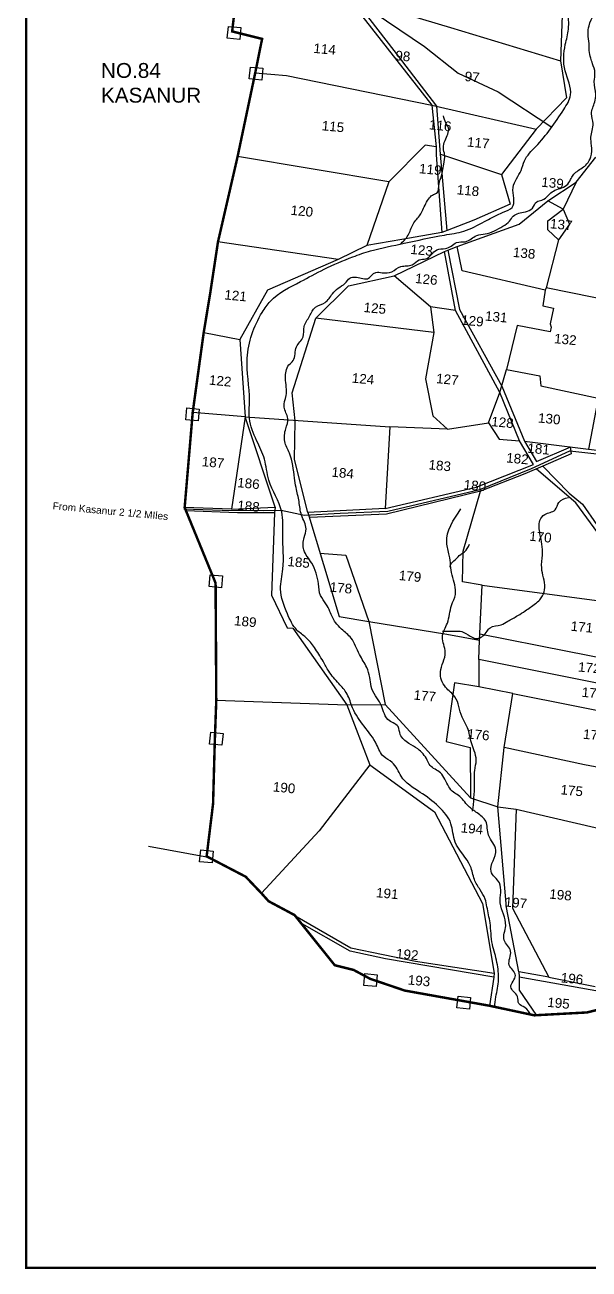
# Model space of a CAD drawing. Header units: inches. Extents: x 196297 to 214296, y 1616220 to 1622507.
# Drawn here: x 196297 to 197437, y 1616548 to 1619062 of the extents above; entities that cross this region are included whole.
import ezdxf
from ezdxf.enums import TextEntityAlignment as Align

# ---------------------------------------------------------------- set-up
doc = ezdxf.new("R2010")
doc.units = ezdxf.units.IN
doc.header["$LTSCALE"] = 15
doc.header["$MEASUREMENT"] = 0
for name, color, linetype in [('PLAT NOS', 7, 'Continuous'), ('Plat number', 1, 'Continuous'), ('Plats', 2, 'Continuous'), ('ROAD', 1, 'Continuous'), ('STREAM', 4, 'Continuous'), ('text2', 7, 'Continuous'), ('VILLAGE BOUNDARY', 5, 'Continuous'), ('VILLAGE BOUNDARY STONES', 1, 'Continuous')]:
    doc.layers.add(name, color=color, linetype=linetype)
doc.styles.get("Standard").update_dxf_attribs({"font": 'arial.ttf'})

msp = doc.modelspace()

# ---------------------------------------------------------------- linework, layer by layer
at = {"layer": 'Plats', "color": 0}
for points in [[(196804.2, 1619305.8), (196893.1, 1619191.2), (196890.7, 1619183.8), (196926.9, 1619146.1), (197119.3, 1618899.6), (197127.9, 1618815.5), (197128.2, 1618799), (197139.5, 1618642.5)], [(196962.3, 1619115), (197157.3, 1619056.1), (197379.2, 1618988.7)], [(197150.6, 1618646), (197136.9, 1618800.7), (197129.3, 1618897.6), (197043.6, 1619010), (196962.3, 1619115)], [(197383.5, 1619100.4), (197379.2, 1618988.7), (197391.7, 1618914.3), (197330.3, 1618850.7), (197259.9, 1618759.2), (197277.9, 1618699.5), (197204.2, 1618667.2), (197150.6, 1618646), (197139.5, 1618642.5), (197058.7, 1618628.3), (196988.3, 1618615.9), (196929.9, 1618587.7), (196787.3, 1618525.7), (196731.6, 1618426), (196742.1, 1618270.2), (197034.6, 1618249.7), (197025.1, 1618084.8), (196868.7, 1618076.4), (196932.3, 1617866.7), (196992, 1617856.5), (197024.8, 1617688.8), (197197.6, 1617500.1), (197252.9, 1617481.8), (197289.8, 1617477.7), (197282.2, 1617277.5), (197355.7, 1617138.3), (197449.4, 1617119.1)], [(196762.5, 1618964.7), (196826, 1618959.3), (197119.3, 1618899.6), (197330.3, 1618850.7)], [(197127.9, 1618815.5), (197105.7, 1618819), (197032.2, 1618744.6), (196726.9, 1618795.7)], [(197136.9, 1618800.7), (197259.9, 1618759.2)], [(196868.7, 1618076.4), (196842.1, 1618183.5), (196843.2, 1618261.8), (196837.5, 1618318.3), (196884.7, 1618469.2), (196951.3, 1618534.8), (197043.5, 1618554.8), (197144.8, 1618603.9), (197152, 1618606.3), (197170.8, 1618614), (197296, 1618659.4), (197353.9, 1618706.4), (197410.8, 1618744.1), (197450.8, 1618794.2)], [(197032.2, 1618744.6), (196988.3, 1618615.9)], [(197410.8, 1618744.1), (197384.5, 1618689.4), (197397.7, 1618658.9), (197375.1, 1618627.4), (197350.5, 1618530.2), (197348.4, 1618525.5), (197180.8, 1618564.7), (197170.8, 1618614)], [(197375.1, 1618627.4), (197354, 1618647.4), (197353.7, 1618666), (197384.5, 1618689.4), (197353.9, 1618706.4)], [(196929.9, 1618587.7), (196687.2, 1618623.1)], [(197025.1, 1618084.8), (197209.2, 1618128), (197324.8, 1618173.8), (197296.7, 1618221.2), (197256.9, 1618319), (197167.4, 1618484.6), (197144.8, 1618603.9)], [(197152, 1618606.3), (197175.5, 1618486.7), (197260.9, 1618332.1), (197306.9, 1618221.1), (197436, 1618204.6)], [(197167.4, 1618484.6), (197117, 1618492.4), (197043.5, 1618554.8)], [(197493, 1618501.4), (197350.5, 1618530.2), (197348.4, 1618525.5), (197343.6, 1618494.4), (197365.2, 1618489.7), (197358.6, 1618457.6), (197360.4, 1618451.1), (197358.8, 1618441.7), (197291.8, 1618454.5), (197270.6, 1618365.3), (197337.9, 1618352.6), (197340, 1618332.5), (197455.8, 1618307.7), (197436, 1618204.6), (197608.4, 1618184.2)], [(197117, 1618492.4), (197123.2, 1618440.3), (197106.9, 1618346.8), (197121.1, 1618271.7), (197151.4, 1618245.2), (197234.2, 1618257.5), (197256.9, 1618319), (197270.6, 1618365.3)], [(197123.2, 1618440.3), (196884.7, 1618469.2)], [(196658.4, 1618440.2), (196731.6, 1618426)], [(196742.1, 1618270.2), (196636.2, 1618279)], [(196742.1, 1618270.2), (196714.6, 1618083.3), (196619.9, 1618086.7)], [(196714.6, 1618083.3), (196803.1, 1618087.6), (196742.1, 1618270.2)], [(197151.4, 1618245.2), (197034.6, 1618249.7)], [(197234.2, 1618257.5), (197255.8, 1618225.1), (197296.7, 1618221.2)], [(197399.3, 1618209.3), (197401.2, 1618195.1), (197343.4, 1618170.6), (197307.1, 1618155), (197217.9, 1618119.5), (197027.9, 1618073.4), (196872.9, 1618066.8)], [(197306.9, 1618221.1), (197331.1, 1618179.4), (197400.1, 1618209.6)], [(197654.5, 1617694.3), (197623.2, 1617751.7), (197533.6, 1617888.3), (197476.8, 1618005.3), (197410.2, 1618095.9), (197330.6, 1618164.3)], [(197343.4, 1618170.6), (197396.9, 1618115.5), (197423.6, 1618093.3), (197481.6, 1618010.1), (197542.8, 1617886.9), (197559.3, 1617859), (197581.6, 1617827.4), (197639.4, 1617738.3), (197666.2, 1617699.4)], [(196893.1, 1617994.2), (196945.9, 1617990.6), (196992, 1617856.5), (197149.8, 1617831), (197215.6, 1617818.8), (197221, 1617930), (197181.3, 1617936.6), (197182.4, 1617998.8), (197217.9, 1618119.5)], [(197289.8, 1617477.7), (197525, 1617423.2), (197542, 1617499.2), (197606.3, 1617486), (197611.2, 1617512.8), (197599.7, 1617534.7), (197599.6, 1617544.3), (197612.3, 1617584.2), (197655.1, 1617608.6), (197695.7, 1617574.9), (197755.4, 1617525), (197829.7, 1617514.6), (197910.5, 1617520.3), (198003.4, 1617543.1), (198083.5, 1617582.6), (198093.3, 1617587.8), (198110.7, 1617640.5), (198179.1, 1617746.4), (198245.2, 1617912.2), (198296, 1618016.1), (198316.1, 1618029.7), (198324.7, 1618119.9)], [(196803.1, 1618087.6), (196801.3, 1618076.3), (196726.5, 1618076.1), (196622.1, 1618079.9)], [(196801.3, 1618076.3), (196795.6, 1617909.8), (196826.8, 1617843.6), (196838.8, 1617843), (196947.6, 1617687.9), (196994, 1617566.9), (197124.9, 1617472.3), (197221.5, 1617287.1), (197245.6, 1617146.1), (197245, 1617137.9), (197236.1, 1617080.3)], [(197221, 1617930), (197533.6, 1617888.3)], [(197216.3, 1617831.9), (197393.7, 1617796.8), (197623.2, 1617751.7)], [(197654.5, 1617694.3), (197601.9, 1617702), (197214.4, 1617779.6), (197215.6, 1617818.8)], [(197214.4, 1617779.6), (197214.4, 1617724.6)], [(197355.7, 1617138.3), (197294.9, 1617148.6), (197270.6, 1617278.9), (197252.9, 1617481.8), (197265.9, 1617602.1), (197283.1, 1617710.8), (197214.4, 1617724.6), (197165.3, 1617732.8), (197148.5, 1617614), (197196.8, 1617601.9), (197197.6, 1617500.1)], [(196683.8, 1617697.6), (196947.6, 1617687.9), (197024.8, 1617688.8)], [(197283.1, 1617710.8), (197659.2, 1617636.4), (197655.1, 1617608.6)], [(197599.7, 1617534.7), (197428.2, 1617566.8), (197265.9, 1617602.1)], [(196994, 1617566.9), (196892, 1617433.7), (196775, 1617307.6)], [(196842.8, 1617262.7), (196955.7, 1617197), (197086.2, 1617170.5), (197245.6, 1617146.1)], [(197245, 1617137.9), (197026.1, 1617175.4), (196954.2, 1617190.6), (196852.6, 1617248.2)], [(197294.9, 1617148.6), (197295.9, 1617138.8), (197296.1, 1617112), (197331, 1617060.5)], [(197295.9, 1617138.8), (197488.7, 1617104.1), (197553, 1617095.6)]]:
    msp.add_lwpolyline(points, dxfattribs=at)
at = {"layer": 'ROAD'}
for points in [[(196962.3, 1619115), (196977.7, 1619103.2), (197104.4, 1619018.3), (197172.5, 1618964), (197253.7, 1618926.2), (197361.7, 1618854.9)], [(196617.9, 1618084.4), (196695.7, 1618081.2), (196780.2, 1618080.4), (196814.9, 1618081.3), (196862, 1618071.5), (196934.4, 1618075), (197030.8, 1618079.4), (197216.7, 1618123), (197321, 1618165.7), (197398.6, 1618201), (197513.4, 1618188.3)]]:
    msp.add_lwpolyline(points, dxfattribs=at)
at = {"layer": 'STREAM'}
for points in [[(197246.5, 1617077.5), (197249, 1617098.2), (197254.3, 1617133.3), (197253.8, 1617149.4), (197246.7, 1617186), (197241.8, 1617204.2), (197237, 1617248.1), (197230.8, 1617280.1), (197227.2, 1617295.9), (197217.2, 1617314.3), (197205.4, 1617335.4), (197197.6, 1617361.8), (197166.5, 1617411), (197158.1, 1617447.9), (197133, 1617482.7), (197095.9, 1617511.4), (197057.3, 1617543.8), (197039.3, 1617572), (197022.1, 1617583.7), (197007.9, 1617607.9), (196959.3, 1617681.9), (196948.2, 1617710), (196931.4, 1617731.2), (196911.3, 1617756), (196899.5, 1617776.3), (196882, 1617804), (196865.1, 1617823.9), (196846.8, 1617839.3), (196827.4, 1617872.2), (196813.7, 1617922), (196818.4, 1617962.3), (196818.1, 1618031.4), (196816, 1618077.8), (196790, 1618142.3), (196781.1, 1618184.3), (196765.4, 1618221.9), (196750.9, 1618266.7), (196751, 1618302.4), (196746.3, 1618388.7), (196755.8, 1618436.3), (196776.5, 1618481), (196793.3, 1618503.7), (196853.9, 1618543.1), (196901.6, 1618567.9), (196959.8, 1618593.1), (196995.7, 1618605.2), (197063.5, 1618620.4), (197145, 1618637.1), (197184.2, 1618644.9), (197225.9, 1618664.3), (197241.3, 1618672.5), (197263.8, 1618683.1), (197281.7, 1618692.9), (197283.7, 1618733.4), (197299.7, 1618767.6), (197306.6, 1618787.1), (197329.5, 1618815.9), (197386, 1618890.7), (197399.8, 1618920.1), (197388.8, 1618968.7), (197389.2, 1619022.2), (197395.6, 1619053), (197394.1, 1619090.2), (197397.4, 1619140.2), (197416.1, 1619182.8), (197428.8, 1619254.6), (197437, 1619273.9), (197449.5, 1619314.4), (197483.4, 1619369.9), (197513.3, 1619410.6), (197534.2, 1619447.1), (197557.3, 1619469.6), (197590.6, 1619497.1), (197666.6, 1619539.6), (197694.1, 1619559.4), (197715.8, 1619600.4), (197716.8, 1619649.4), (197748.5, 1619684.4), (197788.8, 1619714), (197811.4, 1619744.8), (197832.7, 1619766.6), (197862.6, 1619786.9), (197872.4, 1619808.8), (197903.8, 1619831), (197924.2, 1619867.1), (197958.4, 1619885.4), (198024, 1619915.1), (198083.6, 1619926), (198118, 1619926.4), (198144.6, 1619926.7), (198184.2, 1619934.4), (198235.9, 1619924.5), (198248.7, 1619918.7), (198303.5, 1619908.1), (198353.7, 1619891), (198396.4, 1619903.9), (198426.6, 1619918.9), (198452, 1619935.3), (198476.2, 1619959.5), (198502, 1619974.9), (198525.8, 1619989.6), (198548.2, 1619998.9), (198588, 1620031.5), (198625.5, 1620075.6), (198658.6, 1620115), (198699.2, 1620164.7), (198721.2, 1620211), (198736, 1620229.4), (198743.8, 1620250), (198753.7, 1620272.3)], [(197320, 1617060.8), (197307.5, 1617076.7), (197295.4, 1617084.7), (197292.3, 1617098.8), (197278.9, 1617118.3), (197288.4, 1617141.6), (197275.9, 1617162.6), (197278.6, 1617190.8), (197265.7, 1617213.1), (197268.7, 1617242), (197257.6, 1617288.1), (197255.9, 1617328.3), (197239.1, 1617351.7), (197248.9, 1617394.9), (197234.1, 1617424.8), (197228.4, 1617453), (197211, 1617469.8), (197193.3, 1617483.6), (197173, 1617505.3), (197163.3, 1617511.5), (197153.7, 1617522.6), (197145.7, 1617537.8), (197136.6, 1617550.8), (197116, 1617565.6), (197110.2, 1617576.4), (197090.9, 1617599), (197073, 1617610.2), (197055.7, 1617628.5), (197051.1, 1617644.1), (197030.4, 1617658.5), (197022, 1617674.1), (197015.9, 1617689.9), (197005.3, 1617706.4), (196996.9, 1617725.4), (196994, 1617743.5), (196987.9, 1617763.5), (196973.3, 1617789.8), (196956.2, 1617822.9), (196937.1, 1617841), (196924.7, 1617854.7), (196913.5, 1617876.6), (196905.4, 1617892.1), (196894.5, 1617909.1), (196890.2, 1617932.3), (196876.6, 1617974.5), (196860.9, 1618001), (196861.4, 1618026.3), (196865.3, 1618043.4), (196856.1, 1618071.2), (196851.1, 1618098.6), (196845, 1618126.9), (196841.9, 1618146.2), (196831.8, 1618196.4), (196822.2, 1618220), (196824.3, 1618246), (196828.5, 1618266.5), (196820.8, 1618289.6), (196824.9, 1618312.7), (196823.6, 1618348.1), (196830.7, 1618374.7), (196839.1, 1618383.4), (196845.9, 1618411.5), (196859.2, 1618431.2), (196861.6, 1618452.6), (196872.3, 1618473.2), (196884.2, 1618491.4), (196903.7, 1618500.9), (196918.6, 1618518.4), (196930.1, 1618529.8), (196943.8, 1618539.4), (196953.8, 1618549.9), (196976.8, 1618550.2), (196989.2, 1618549), (197006.3, 1618561.7), (197019.3, 1618561), (197038.4, 1618563), (197057, 1618573.5), (197079.9, 1618577.1), (197094, 1618587.1), (197107.2, 1618589.2), (197129.5, 1618607), (197146.8, 1618610.1), (197158.6, 1618614.7), (197169.5, 1618622.1), (197187.2, 1618623.6), (197210.1, 1618636.1), (197227.4, 1618639.4), (197263, 1618655), (197276.4, 1618665.3), (197283.9, 1618675.2), (197308.4, 1618684.1), (197322.7, 1618691.2), (197331.7, 1618704.5), (197341.5, 1618707.5), (197355.3, 1618717.9), (197365, 1618725.9), (197391.7, 1618737.7), (197399.8, 1618749.4), (197404.8, 1618758.1), (197412.8, 1618765.7), (197432.8, 1618780.7), (197440.7, 1618795), (197442.2, 1618818.1), (197440.9, 1618834.7), (197445.2, 1618862.4), (197442.1, 1618882.2), (197448.6, 1618906), (197450.7, 1618921.1), (197447.8, 1618947.4), (197449.1, 1618964.7), (197444.1, 1618983.3), (197440.4, 1618994.7), (197437.6, 1619009.7), (197437.1, 1619024.3), (197435.1, 1619043.1), (197437.1, 1619059.8), (197451.2, 1619106.6), (197448.2, 1619124.5), (197464.6, 1619164.5), (197461.1, 1619189.6), (197474.8, 1619215.1), (197476.2, 1619237.3), (197486.9, 1619275.7), (197497, 1619293.1), (197502.9, 1619313.7), (197509.8, 1619329.8), (197517.3, 1619346.7), (197524.1, 1619363.7), (197539.8, 1619390.3), (197554.6, 1619422.6), (197566.9, 1619436.4), (197591.7, 1619441.9), (197603.7, 1619459.8), (197624.8, 1619463.7), (197649.8, 1619480.8), (197679.9, 1619488.5), (197694, 1619503.2), (197714.2, 1619518), (197729.8, 1619521), (197754, 1619530.2), (197768.8, 1619538), (197790.3, 1619582.9), (197796.3, 1619622.1), (197798.5, 1619642.5), (197829.5, 1619701.8), (197855.8, 1619717), (197875.7, 1619748.6), (197893.2, 1619762.4), (197915.7, 1619793.4), (197936.5, 1619806.5), (197970.9, 1619843.7), (198002, 1619853.2), (198024.3, 1619882.7), (198053.3, 1619878.8), (198083.4, 1619886.5), (198097.8, 1619887.8), (198119.5, 1619877.9), (198139.7, 1619881.2), (198158.8, 1619884), (198193.9, 1619874.6), (198253.1, 1619871.7), (198307.8, 1619864.7), (198332.5, 1619863.5), (198361.7, 1619865.6), (198384.4, 1619862.4), (198396.8, 1619866.8), (198416.7, 1619866.1), (198438.3, 1619871.6), (198450.4, 1619876.1), (198466.5, 1619874.9), (198479.3, 1619883.5), (198496.3, 1619887.2), (198519.1, 1619902.3), (198553.9, 1619917.3), (198565.4, 1619935.4), (198590.8, 1619956.8), (198600.3, 1619978.4), (198615.9, 1619995.4), (198627, 1620013.5), (198640.1, 1620033), (198649.2, 1620037.4), (198676, 1620078.6), (198691.6, 1620096), (198703.6, 1620111), (198722.4, 1620135.2), (198737.2, 1620136.1), (198761.5, 1620170.5), (198771.8, 1620180), (198782, 1620204.3), (198793.8, 1620217.1), (198803.1, 1620228.2), (198814.6, 1620242.6), (198829.3, 1620266.4)], [(197055.2, 1618618.1), (197071.4, 1618636.8), (197081.7, 1618659.1), (197088.8, 1618669.4), (197095.8, 1618677.8), (197101.3, 1618687.9), (197114.7, 1618712.4), (197122.9, 1618719.2), (197129.2, 1618721.9), (197134.3, 1618741.2), (197137.4, 1618751.5), (197143.5, 1618780.4), (197145.3, 1618799.1), (197142.7, 1618812.7), (197146.1, 1618828.1), (197153, 1618853.6), (197147.7, 1618864), (197142.7, 1618877.8)], [(197141.2, 1617837), (197164.9, 1617836.9), (197180, 1617836), (197196.8, 1617826.6), (197212.8, 1617822.1), (197231, 1617836.8), (197237.3, 1617843.9), (197259.4, 1617850), (197273, 1617857), (197293.1, 1617868.4), (197308.3, 1617878.2), (197328.6, 1617892.7), (197337.6, 1617900.5), (197343, 1617908.2), (197347.6, 1617925), (197341.4, 1617964.6), (197343, 1617990.8), (197342, 1618012.4), (197338, 1618033.5), (197338, 1618060.7), (197347.7, 1618072.7), (197368.4, 1618082), (197376.4, 1618097.2), (197395.4, 1618107.1)], [(197201.9, 1617473.4), (197205.7, 1617526.9), (197206.2, 1617555.8), (197209, 1617576.2), (197205.2, 1617595.5), (197199.4, 1617611.6), (197191.5, 1617641.7), (197180.5, 1617663.4), (197166.2, 1617704.3), (197147.3, 1617723.7), (197136.8, 1617754.5), (197146.6, 1617794.1), (197140.8, 1617825.3), (197150.8, 1617853.2), (197159.4, 1617889), (197167.1, 1617911.1), (197160.4, 1617950.1), (197154.7, 1617990.3), (197149.7, 1618015.8), (197178.1, 1618083.9)], [(197156.7, 1617966), (197157.1, 1617970.3), (197167.3, 1617981.8), (197177.7, 1617992.1), (197185.5, 1617997.4), (197195.2, 1618012.4)]]:
    msp.add_spline(points, degree=3, dxfattribs=at)
at = {"layer": 'text2', "color": 5, "const_width": 5}
msp.add_lwpolyline([(196299.5, 1622016.7), (200867.5, 1622016.7), (200867.5, 1616550.8), (196299.5, 1616550.8)], close=True, dxfattribs=at)
at = {"layer": 'VILLAGE BOUNDARY', "const_width": 5}
msp.add_lwpolyline([(197619.6, 1617113.8), (197433.2, 1617066.8), (197326.5, 1617061), (197236.1, 1617080.3), (197064.6, 1617111), (196994.6, 1617134.8), (196961.3, 1617152.7), (196923.2, 1617162.2), (196842.1, 1617263.4), (196789.5, 1617291.5), (196775, 1617307.6), (196743.2, 1617341), (196664.3, 1617382.1), (196677.3, 1617488.1), (196680.8, 1617614.3), (196683.8, 1617697.6), (196682.4, 1617934.2), (196619.9, 1618086.7), (196636.2, 1618279), (196658.4, 1618440.2), (196671.4, 1618518.7), (196687.2, 1618623.1), (196726.9, 1618795.7), (196762.5, 1618964.7), (196776.4, 1619033.3), (196715.9, 1619048.5), (196739.9, 1619256.5)], dxfattribs=at)
at = {"layer": 'VILLAGE BOUNDARY'}
msp.add_lwpolyline([(196546.7, 1617402.7), (196668, 1617380.4)], dxfattribs=at)
at = {"layer": 'VILLAGE BOUNDARY STONES'}
for points in [[(196708.3, 1619058.4), (196733.3, 1619056.1), (196731.1, 1619032.2), (196706, 1619034.6)], [(196752.9, 1618976.3), (196777.9, 1618973.9), (196775.6, 1618950.1), (196750.6, 1618952.4)], [(196624.3, 1618287.8), (196649.3, 1618285.4), (196647.1, 1618261.6), (196622.1, 1618263.9)], [(196671.5, 1617950.9), (196696.6, 1617948.5), (196694.3, 1617924.7), (196669.3, 1617927)], [(196672.5, 1617632.8), (196697.6, 1617630.5), (196695.3, 1617606.6), (196670.3, 1617609)], [(196652.4, 1617395), (196677.5, 1617392.7), (196675.2, 1617368.8), (196650.2, 1617371.2)], [(196984.1, 1617145.4), (197009.1, 1617143), (197006.8, 1617119.1), (196981.8, 1617121.5)], [(197172.4, 1617099.7), (197197.4, 1617097.3), (197195.2, 1617073.4), (197170.2, 1617075.8)]]:
    msp.add_lwpolyline(points, close=True, dxfattribs=at)

# ---------------------------------------------------------------- texts
at = {"layer": 'PLAT NOS'}
for s, p in [('114', (196902.9, 1619012.8)), ('98', (197060.9, 1618998.8)), ('97', (197201, 1618956.7)), ('115', (196919.7, 1618856.4)), ('116', (197136.5, 1618858.3)), ('117', (197213.3, 1618823.6)), ('119', (197116.4, 1618769.7)), ('139', (197363.4, 1618742.4)), ('118', (197192.5, 1618727.1)), ('120', (196856.8, 1618685.7)), ('137', (197381, 1618658.4)), ('123', (197098.9, 1618606.7)), ('138', (197306, 1618600.6)), ('126', (197108.4, 1618547.9)), ('121', (196722.9, 1618514.8)), ('125', (197004.3, 1618489.3)), ('129', (197201.4, 1618463.8)), ('131', (197249.7, 1618472)), ('132', (197389.3, 1618426.4)), ('122', (196691.8, 1618342.6)), ('124', (196980.4, 1618346.7)), ('127', (197150.9, 1618345.7)), ('130', (197356.8, 1618266.1)), ('128', (197262.2, 1618258.8)), ('181', (197335.3, 1618205.1)), ('187', (196677.3, 1618178)), ('183', (197135.5, 1618171.5)), ('182', (197292.5, 1618185.5)), ('184', (196939.4, 1618156.7)), ('186', (196748.9, 1618135.5)), ('180', (197206.6, 1618131.2)), ('188', (196749, 1618089.4)), ('170', (197338.9, 1618027.4)), ('185', (196850.4, 1617976.2)), ('179', (197075.5, 1617947.9)), ('178', (196935.8, 1617924.5)), ('189', (196742.5, 1617856.6)), ('171', (197422.7, 1617845.5)), ('172', (197437.7, 1617763.2)), ('173', (197445.1, 1617712.1)), ('177', (197105.3, 1617706.4)), ('176', (197213.5, 1617627.9)), ('174', (197447.7, 1617627.3)), ('190', (196820.9, 1617520.9)), ('175', (197402.2, 1617515.1)), ('194', (197200.5, 1617438.2)), ('191', (197029.5, 1617307.2)), ('197', (197289.3, 1617288.5)), ('198', (197379.6, 1617304.4)), ('192', (197069.8, 1617184.1)), ('193', (197093.6, 1617131)), ('196', (197402.8, 1617135.2)), ('195', (197375.5, 1617085.8))]:
    msp.add_text(s, height=19.44, rotation=354.6245, dxfattribs=at).set_placement(p, align=Align.MIDDLE_CENTER)
at = {"layer": 'Plat number'}
msp.add_text('From Kasanur 2 1/2 MIles ', height=14.578, rotation=354.6245, dxfattribs=at).set_placement((196352.6, 1618083.2))
at = {"layer": 'Plat number', "insert": (196450.7, 1618984.6), "char_height": 30, "width": 164.093, "attachment_point": 1}
msp.add_mtext('NO.84 KASANUR', dxfattribs=at)

doc.saveas('drawing.dxf')
